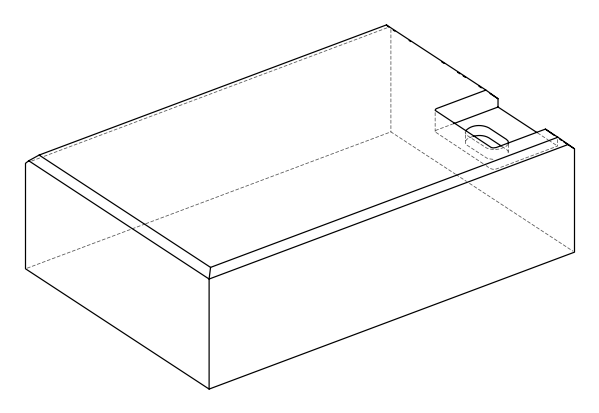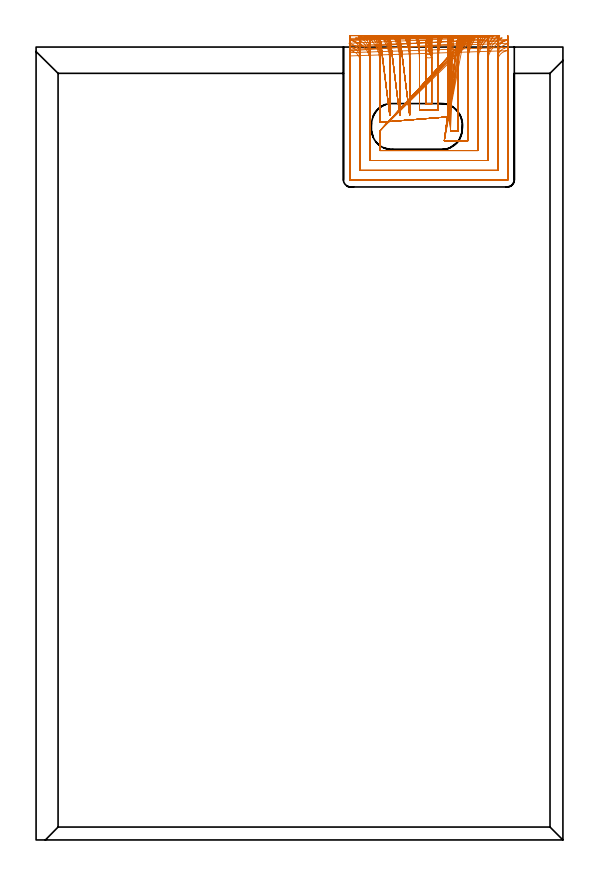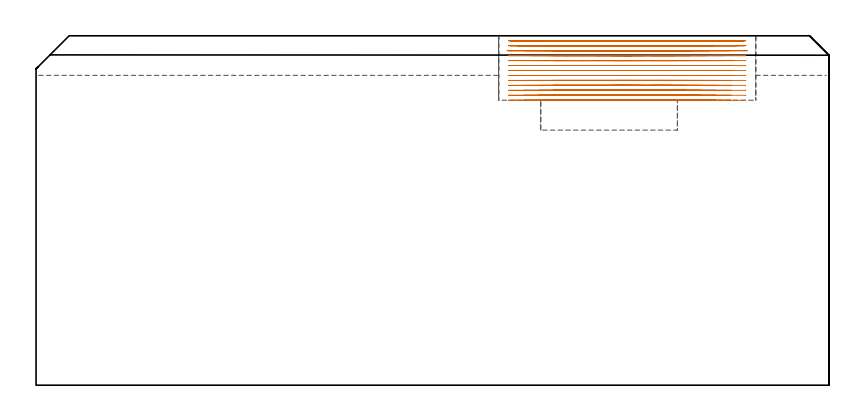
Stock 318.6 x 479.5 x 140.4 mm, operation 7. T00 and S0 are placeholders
(PLAN: 7 operations, 2 tool changes, 111.6 min)
(1 AREA_MILL | FG_CHAMFER_SURFACE | UGT0205_001 | 8.95 min | 24449 mm3)
(2 AREA_MILL_1 | FG_CHAMFER_SURFACE_1 | UGT0205_001 | 7.56 min | 9638 mm3)
(3 AREA_MILL_2 | FG_CHAMFER_SURFACE_2 | UGT0205_001 | 19 min | 41107 mm3)
(4 AREA_MILL_3 | FG_CHAMFER_SURFACE_3 | UGT0205_001 | 11.36 min | 14330 mm3)
(5 AREA_MILL_4 | FG_CHAMFER_SURFACE_4 | UGT0205_001 | 1.6 min | 4338 mm3)
(6 MILL_RECTANGULAR_POCKET | POCKET_RECTANGULAR_STRAIGHT | UGT0201_104 | Follow Part, ap 5, ae 75% | 2.29 min | 52764 mm3)
(7 MILL_SLOT | SLOT_PARTIAL_RECTANGULAR | NXT0201_009 | Follow Part, ap 2, ae 75% | 60.86 min | 188246 mm3)
(TOOL UGT0205_001 | Chamfer Mill 20 x 3 x 45 deg. | D20 FL50 Z2)
(TOOL UGT0201_104 | End Mill 20 mm | D20 FL22 Z2)
(TOOL NXT0201_009 | ENDMILL 8mm [2P460-0800-NA 1630] | D8 FL26 Z6)
(OP 7 MILL_SLOT)
G17 G21 G94 G90
T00 M6
G54
G17 G0 G90 X235.506 Y486.399 S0 M3
G43 Z150.4 H1
Z138.408
G94 G1 X236.279 Y483.5 F250.
G2 X237.55 Y476.919 R48. F500.
G1 X239.251 Y473.299
G3 X239.2 Y471.133 R46.
G1 Y444.9
X235.9
Y471.133
G3 X235.849 Y473.299 R46.
X239.251 Y473.299 R4.
G1 X237.55 Y476.919
G2 X238.82 Y483.5 R48.
G1 X239.593 Y486.399 F250.
X229.155 Y486.367
X230.038 Y483.5
G2 X231.9 Y471.133 R42. F500.
G1 Y441.3
X243.2
Y471.133
G2 X245.062 Y483.5 R42.
G1 X245.945 Y486.367 F250.
X222.678 Y486.317
X223.709 Y483.5
G2 X225.9 Y471.133 R36. F500.
G1 Y441.3
Y438.3 F250.
G0 Z150.4
X215.995 Y486.233
Z138.408
G1 X217.232 Y483.5
G2 X219.9 Y471.133 R30. F500.
G1 Y441.3
Y438.3 F250.
G0 Z150.4
X208.922 Y486.071
Z138.408
G1 X210.468 Y483.5
G2 X213.9 Y471.133 R24. F500.
G1 Y441.169
Y438.169 F250.
G0 Z150.4
X200.917 Y485.68
Z138.408
G1 X202.979 Y483.5
G2 X207.9 Y471.133 R18. F500.
G1 Y436.966
Y433.966 F250.
X249.2 Y437.289 F500.
Y440.289 F250.
Y471.133 F500.
G2 X251.391 Y483.5 R36.
G1 X252.421 Y486.317 F250.
X250.622 Y428.9 F500.
X253.622 F250.
X255.2 F500.
Y471.133
G2 X257.867 Y483.5 R30.
G1 X259.104 Y486.233 F250.
X246.871 Y422.9 F500.
X249.871 F250.
X261.2 F500.
Y471.133
G2 X264.631 Y483.5 R24.
G1 X266.177 Y486.071 F250.
X207.9 Y428.832 F500.
Y425.832 F250.
Y416.9 F500.
X267.2
Y471.133
G2 X272.121 Y483.5 R18.
G1 X274.182 Y485.68 F250.
X190.519 Y483.487 F500.
X193.39 Y482.614 F250.
G2 X201.9 Y471.133 R12. F500.
G1 Y410.9
X273.2
Y471.133
G2 X281.71 Y482.615 R12.
G1 X284.58 Y483.487 F250.
X190.486 Y477.29 F500.
X191.9 Y476.79 F250.
G2 X195.9 Y471.133 R6. F500.
G1 Y404.9
X279.2
Y471.133
G2 X283.2 Y476.79 R6.
G1 X284.614 Y477.29 F250.
X189.9 Y474.133 F500.
Y471.133 F250.
Y399.1 F500.
G3 X190.1 Y398.9 R0.2
G1 X285.
G3 X285.2 Y399.1 R0.2
G1 Y471.133
Y474.133 F250.
G0 Z150.4
X236.117 Y486.429
Z136.415
G1 X236.765 Y483.5
G2 X237.55 Y478.911 R48. F500.
G1 X239.251 Y475.291
G3 X239.2 Y473.126 R46.
G1 Y444.9
X235.9
Y473.125
G3 X235.849 Y475.291 R46.
X239.251 Y475.291 R4.
G1 X237.55 Y478.911
G2 X238.335 Y483.5 R48.
G1 X238.983 Y486.429 F250.
X229.857 Y486.407
X230.598 Y483.5
G2 X231.9 Y473.125 R42. F500.
G1 Y441.3
X243.2
Y473.126
G2 X244.501 Y483.5 R42.
G1 X245.243 Y486.407 F250.
X223.508 Y486.373
X224.373 Y483.5
G2 X225.9 Y473.125 R36. F500.
G1 Y441.3
Y438.3 F250.
G0 Z150.4
X217.011 Y486.315
Z136.415
G1 X218.049 Y483.5
G2 X219.9 Y473.125 R30. F500.
G1 Y441.3
Y438.3 F250.
G0 Z150.4
X210.245 Y486.205
Z136.415
G1 X211.542 Y483.5
G2 X213.9 Y473.125 R24. F500.
G1 Y441.169
Y438.169 F250.
G0 Z150.4
X202.88 Y485.952
Z136.415
G1 X204.609 Y483.5
G2 X207.9 Y473.125 R18. F500.
G1 Y436.966
Y433.966 F250.
X249.2 Y437.289 F500.
Y440.289 F250.
Y473.126 F500.
G2 X250.727 Y483.5 R36.
G1 X251.592 Y486.373 F250.
X250.622 Y428.9 F500.
X253.622 F250.
X255.2 F500.
Y473.126
G2 X257.051 Y483.5 R30.
G1 X258.088 Y486.315 F250.
X246.87 Y422.9 F500.
X249.87 F250.
X261.2 F500.
Y473.126
G2 X263.558 Y483.5 R24.
G1 X264.855 Y486.205 F250.
X207.9 Y428.832 F500.
Y425.832 F250.
Y416.9 F500.
X267.2
Y473.126
G2 X270.49 Y483.5 R18.
G1 X272.22 Y485.952 F250.
X193.336 Y485.007
X195.93 Y483.5
G2 X201.9 Y473.125 R12. F500.
G1 Y410.9
X273.2
Y473.126
G2 X279.169 Y483.5 R12.
G1 X281.763 Y485.008 F250.
X190.486 Y479.282 F500.
X191.9 Y478.782 F250.
G2 X195.9 Y473.125 R6. F500.
G1 Y404.9
X279.2
Y473.126
G2 X283.2 Y478.782 R6.
G1 X284.614 Y479.282 F250.
X189.9 Y476.125 F500.
Y473.125 F250.
Y399.1 F500.
G3 X190.1 Y398.9 R0.2
G1 X285.
G3 X285.2 Y399.1 R0.2
G1 Y473.126
Y476.126 F250.
G0 Z150.4
X236.638 Y486.454
Z134.423
G1 X237.162 Y483.5
G2 X237.55 Y480.903 R48. F500.
G1 X239.251 Y477.283
G3 X239.2 Y475.118 R46.
G1 Y444.9
X235.9
Y475.117
G3 X235.849 Y477.283 R46.
X239.251 Y477.283 R4.
G1 X237.55 Y480.903
G2 X237.938 Y483.5 R48.
G1 X238.461 Y486.454 F250.
X230.456 Y486.44
X231.055 Y483.5
G2 X231.9 Y475.117 R42. F500.
G1 Y441.3
X243.2
Y475.118
G2 X244.045 Y483.5 R42.
G1 X244.644 Y486.44 F250.
X224.212 Y486.418
X224.91 Y483.5
G2 X225.9 Y475.117 R36. F500.
G1 Y441.3
Y438.3 F250.
G0 Z150.4
X217.867 Y486.38
Z134.423
G1 X218.705 Y483.5
G2 X219.9 Y475.117 R30. F500.
G1 Y441.3
Y438.3 F250.
G0 Z150.4
X211.34 Y486.311
Z134.423
G1 X212.388 Y483.5
G2 X213.9 Y475.117 R24. F500.
G1 Y441.169
Y438.169 F250.
G0 Z150.4
X204.432 Y486.155
Z134.423
G1 X205.829 Y483.5
G2 X207.9 Y475.117 R18. F500.
G1 Y436.966
Y433.966 F250.
X249.2 Y437.29 F500.
Y440.29 F250.
Y475.118 F500.
G2 X250.189 Y483.5 R36.
G1 X250.888 Y486.418 F250.
X250.622 Y428.9 F500.
X253.622 F250.
X255.2 F500.
Y475.118
G2 X256.395 Y483.5 R30.
G1 X257.233 Y486.381 F250.
X246.87 Y422.9 F500.
X249.87 F250.
X261.2 F500.
Y475.118
G2 X262.711 Y483.5 R24.
G1 X263.759 Y486.311 F250.
X207.9 Y428.831 F500.
Y425.831 F250.
Y416.9 F500.
X267.2
Y475.118
G2 X269.271 Y483.5 R18.
G1 X270.668 Y486.155 F250.
X196.391 Y485.647
X198.486 Y483.5
G2 X201.9 Y475.117 R12. F500.
G1 Y410.9
X273.2
Y475.118
G2 X276.613 Y483.5 R12.
G1 X278.709 Y485.647 F250.
X189.292 Y481.798 F500.
X192.086 Y480.705 F250.
G2 X195.9 Y475.117 R6. F500.
G1 Y404.9
X279.2
Y475.118
G2 X283.014 Y480.705 R6.
G1 X285.808 Y481.798 F250.
X189.9 Y478.117 F500.
Y475.117 F250.
Y399.1 F500.
G3 X190.1 Y398.9 R0.2
G1 X285.
G3 X285.2 Y399.1 R0.2
G1 Y475.118
Y478.118 F250.
G0 Z150.4
X237.12 Y486.475
Z132.431
G1 X237.504 Y483.5
G2 X237.551 Y483.132 R48. F500.
G1 X239.251 Y479.511
G3 X239.2 Y477.341 R46.
G1 Y444.9
X235.9
Y477.35
G3 X235.849 Y479.511 R46.
X239.251 Y479.511 R4.
G1 X237.551 Y483.132
G2 X237.597 Y483.5 R48.
G1 X237.982 Y486.475 F250.
X231.008 Y486.468
X231.447 Y483.5
G2 X231.9 Y477.35 R42. F500.
G1 Y441.3
X243.2
Y477.341
G2 X243.654 Y483.5 R42.
G1 X244.094 Y486.468 F250.
X224.858 Y486.456
X225.371 Y483.5
G2 X225.9 Y477.35 R36. F500.
G1 Y441.3
Y438.3 F250.
G0 Z150.4
X218.648 Y486.436
Z132.431
G1 X219.263 Y483.5
G2 X219.9 Y477.35 R30. F500.
G1 Y441.3
Y438.3 F250.
G0 Z150.4
X212.33 Y486.4
Z132.431
G1 X213.099 Y483.5
G2 X213.9 Y477.35 R24. F500.
G1 Y441.169
Y438.169 F250.
G0 Z150.4
X205.792 Y486.319
Z132.431
G1 X206.817 Y483.5
G2 X207.9 Y477.35 R18. F500.
G1 Y436.966
Y433.966 F250.
X249.2 Y437.29 F500.
Y440.29 F250.
Y477.341 F500.
G2 X249.731 Y483.5 R36.
G1 X250.244 Y486.456 F250.
X250.622 Y428.9 F500.
X253.622 F250.
X255.2 F500.
Y477.341
G2 X255.839 Y483.5 R30.
G1 X256.455 Y486.436 F250.
X246.87 Y422.9 F500.
X249.87 F250.
X261.2 F500.
Y477.341
G2 X262.004 Y483.5 R24.
G1 X262.773 Y486.4 F250.
X207.9 Y428.83 F500.
Y425.83 F250.
Y416.9 F500.
X267.2
Y477.341
G2 X268.286 Y483.5 R18.
G1 X269.313 Y486.319 F250.
X198.667 Y486.076
X200.204 Y483.5
G2 X201.9 Y477.35 R12. F500.
G1 Y410.9
X273.2
Y477.341
G2 X274.901 Y483.5 R12.
G1 X276.441 Y486.075 F250.
X190.104 Y484.055
X192.745 Y482.632
G2 X195.9 Y477.35 R6. F500.
G1 Y404.9
X279.2
Y477.341
G2 X282.36 Y482.627 R6.
G1 X285.003 Y484.047 F250.
X189.9 Y480.35 F500.
Y477.35 F250.
Y399.1 F500.
G3 X190.1 Y398.9 R0.2
G1 X285.
G3 X285.2 Y399.1 R0.2
G1 Y477.341
Y480.341 F250.
G0 Z150.4
X239.349 Y486.498
Z130.438
G1 X239.234 Y483.5
G3 X239.2 Y481.732 R46. F500.
G1 Y444.9
X235.9
Y481.736
G3 X235.866 Y483.5 R46.
G1 X231.863
G2 X231.9 Y481.736 R42.
G1 Y441.3
X243.2
Y481.732
G2 X243.237 Y483.5 R42.
G1 X243.363 Y486.497 F250.
X225.71 Y486.496
X225.857 Y483.5
G2 X225.9 Y481.736 R36. F500.
G1 Y441.3
Y438.3 F250.
X219.672 Y486.495 F500.
X219.848 Y483.5 F250.
G2 X219.9 Y481.736 R30. F500.
G1 Y441.3
Y438.3 F250.
X213.615 Y486.492 F500.
X213.835 Y483.5 F250.
G2 X213.9 Y481.736 R24. F500.
G1 Y441.169
Y438.169 F250.
X207.519 Y486.486 F500.
X207.813 Y483.5 F250.
G2 X207.9 Y481.736 R18. F500.
G1 Y436.966
Y433.966 F250.
X249.2 Y437.29 F500.
Y440.29 F250.
Y481.732 F500.
G2 X249.243 Y483.5 R36.
G1 X249.391 Y486.496 F250.
X250.622 Y428.9 F500.
X253.622 F250.
X255.2 F500.
Y481.732
G2 X255.252 Y483.5 R30.
G1 X255.429 Y486.495 F250.
X246.87 Y422.9 F500.
X249.87 F250.
X261.2 F500.
Y481.732
G2 X261.265 Y483.5 R24.
G1 X261.486 Y486.492 F250.
X207.9 Y428.83 F500.
Y425.83 F250.
Y416.9 F500.
X267.2
Y481.732
G2 X267.287 Y483.5 R18.
G1 X267.582 Y486.485 F250.
X201.329 Y486.467
X201.77 Y483.5
G2 X201.9 Y481.736 R12. F500.
G1 Y410.9
X273.2
Y481.732
G2 X273.331 Y483.5 R12.
G1 X273.773 Y486.467 F250.
X194.753 Y486.367
X195.635 Y483.5
G2 X195.9 Y481.736 R6. F500.
G1 Y404.9
X279.2
Y481.732
G2 X279.466 Y483.5 R6.
G1 X280.35 Y486.367 F250.
X189.9 Y484.736
Y481.736
Y399.1 F500.
G3 X190.1 Y398.9 R0.2
G1 X285.
G3 X285.2 Y399.1 R0.2
G1 Y481.732
Y484.732 F250.
G0 X239.214 Y486.5 Z128.446
G1 X239.2 Y483.5
Y483.289 F500.
Y444.9
X235.9
Y483.29
G3 X235.9 Y483.5 R46.
G1 X231.899
X231.9 Y483.29
Y441.3
X243.2
Y483.289
X243.201 Y483.5
X243.216 Y486.5 F250.
X225.882
X225.899 Y483.5
X225.9 Y483.29 F500.
Y441.3
Y438.3 F250.
X219.878 Y486.5 F500.
X219.899 Y483.5 F250.
X219.9 Y483.29 F500.
Y441.3
Y438.3 F250.
X213.873 Y486.5 F500.
X213.899 Y483.5 F250.
X213.9 Y483.29 F500.
Y441.169
Y438.169 F250.
X207.864 Y486.5 F500.
X207.899 Y483.5 F250.
G2 X207.9 Y483.29 R18. F500.
G1 Y436.966
Y433.966 F250.
X249.2 Y437.29 F500.
Y440.29 F250.
Y483.289 F500.
X249.201 Y483.5
X249.218 Y486.5 F250.
X250.622 Y428.9 F500.
X253.622 F250.
X255.2 F500.
Y483.289
X255.201 Y483.5
X255.222 Y486.5 F250.
X246.87 Y422.9 F500.
X249.87 F250.
X261.2 F500.
Y483.289
X261.201 Y483.5
X261.227 Y486.5 F250.
X207.9 Y428.83 F500.
Y425.83 F250.
Y416.9 F500.
X267.2
Y483.289
G2 X267.201 Y483.5 R18.
G1 X267.236 Y486.5 F250.
X201.846
X201.898 Y483.5
G2 X201.9 Y483.29 R12. F500.
G1 Y410.9
X273.2
Y483.289
G2 X273.202 Y483.5 R12.
G1 X273.255 Y486.5 F250.
X195.791 Y486.498
X195.896 Y483.5
G2 X195.9 Y483.29 R6. F500.
G1 Y404.9
X279.2
Y483.289
G2 X279.204 Y483.5 R6.
G1 X279.309 Y486.498 F250.
X189.9 Y486.29
Y483.29
Y399.1 F500.
G3 X190.1 Y398.9 R0.2
G1 X285.
G3 X285.2 Y399.1 R0.2
G1 Y483.289
Y486.289 F250.
G0 X239.2 Y486.5 Z126.454
G1 Y483.5
Y444.9 F500.
X235.9
Y483.5
X231.9
Y441.3
X243.2
Y483.5
Y486.5 F250.
X225.9
Y483.5
Y441.3 F500.
Y438.3 F250.
X219.9 Y486.5 F500.
Y483.5 F250.
Y441.3 F500.
Y438.3 F250.
X213.9 Y486.5 F500.
Y483.5 F250.
Y441.169 F500.
Y438.169 F250.
X207.9 Y486.5 F500.
Y483.5 F250.
Y436.966 F500.
Y433.966 F250.
X249.2 Y437.29 F500.
Y440.29 F250.
Y483.5 F500.
Y486.5 F250.
X250.622 Y428.9 F500.
X253.622 F250.
X255.2 F500.
Y483.5
Y486.5 F250.
X246.87 Y422.9 F500.
X249.87 F250.
X261.2 F500.
Y483.5
Y486.5 F250.
X207.9 Y428.83 F500.
Y425.83 F250.
Y416.9 F500.
X267.2
Y483.5
Y486.5 F250.
X201.9
Y483.5
Y410.9 F500.
X273.2
Y483.5
Y486.5 F250.
X195.9
Y483.5
Y404.9 F500.
X279.2
Y483.5
Y486.5 F250.
X189.9
Y483.5
Y399.1 F500.
G3 X190.1 Y398.9 R0.2
G1 X285.
G3 X285.2 Y399.1 R0.2
G1 Y483.5
Y486.5 F250.
G0 X239.2 Z124.462
G1 Y483.5
Y444.9 F500.
X235.9
Y483.5
X231.9
Y441.3
X243.2
Y483.5
Y486.5 F250.
X225.9
Y483.5
Y441.3 F500.
Y438.3 F250.
X219.9 Y486.5 F500.
Y483.5 F250.
Y441.3 F500.
Y438.3 F250.
X213.9 Y486.5 F500.
Y483.5 F250.
Y441.169 F500.
Y438.169 F250.
X207.9 Y486.5 F500.
Y483.5 F250.
Y436.966 F500.
Y433.966 F250.
X249.2 Y437.29 F500.
Y440.29 F250.
Y483.5 F500.
Y486.5 F250.
X250.622 Y428.9 F500.
X253.622 F250.
X255.2 F500.
Y483.5
Y486.5 F250.
X246.87 Y422.9 F500.
X249.87 F250.
X261.2 F500.
Y483.5
Y486.5 F250.
X207.9 Y428.833 F500.
Y425.833 F250.
Y416.9 F500.
X267.2
Y483.5
Y486.5 F250.
X201.9
Y483.5
Y410.9 F500.
X273.2
Y483.5
Y486.5 F250.
X195.9
Y483.5
Y404.9 F500.
X279.2
Y483.5
Y486.5 F250.
X189.9
Y483.5
Y399.1 F500.
G3 X190.1 Y398.9 R0.2
G1 X285.
G3 X285.2 Y399.1 R0.2
G1 Y483.5
Y486.5 F250.
G0 X239.2 Z122.469
G1 Y483.5
Y444.9 F500.
X235.9
Y483.5
X231.9
Y441.3
X243.2
Y483.5
Y486.5 F250.
X225.9
Y483.5
Y441.3 F500.
Y438.3 F250.
X219.9 Y486.5 F500.
Y483.5 F250.
Y441.3 F500.
Y438.3 F250.
X213.9 Y486.5 F500.
Y483.5 F250.
Y441.169 F500.
Y438.169 F250.
X207.9 Y486.5 F500.
Y483.5 F250.
Y436.965 F500.
Y433.965 F250.
X249.2 Y437.29 F500.
Y440.29 F250.
Y483.5 F500.
Y486.5 F250.
X250.622 Y428.9 F500.
X253.622 F250.
X255.2 F500.
Y483.5
Y486.5 F250.
X246.87 Y422.9 F500.
X249.87 F250.
X261.2 F500.
Y483.5
Y486.5 F250.
X207.9 Y428.833 F500.
Y425.833 F250.
Y416.9 F500.
X267.2
Y483.5
Y486.5 F250.
X201.9
Y483.5
Y410.9 F500.
X273.2
Y483.5
Y486.5 F250.
X195.9
Y483.5
Y404.9 F500.
X279.2
Y483.5
Y486.5 F250.
X189.9
Y483.5
Y399.1 F500.
G3 X190.1 Y398.9 R0.2
G1 X285.
G3 X285.2 Y399.1 R0.2
G1 Y483.5
Y486.5 F250.
G0 X239.2 Z120.477
G1 Y483.5
Y444.9 F500.
X235.9
Y483.5
X231.9
Y441.3
X243.2
Y483.5
Y486.5 F250.
X225.9
Y483.5
Y441.3 F500.
Y438.3 F250.
X219.9 Y486.5 F500.
Y483.5 F250.
Y441.3 F500.
Y438.3 F250.
X213.9 Y486.5 F500.
Y483.5 F250.
Y441.169 F500.
Y438.169 F250.
X207.9 Y486.5 F500.
Y483.5 F250.
Y436.965 F500.
Y433.965 F250.
X249.2 Y437.29 F500.
Y440.29 F250.
Y483.5 F500.
Y486.5 F250.
X250.621 Y428.9 F500.
X253.621 F250.
X255.2 F500.
Y483.5
Y486.5 F250.
X246.87 Y422.9 F500.
X249.87 F250.
X261.2 F500.
Y483.5
Y486.5 F250.
X207.9 Y428.831 F500.
Y425.831 F250.
Y416.9 F500.
X267.2
Y483.5
Y486.5 F250.
X201.9
Y483.5
Y410.9 F500.
X273.2
Y483.5
Y486.5 F250.
X195.9
Y483.5
Y404.9 F500.
X279.2
Y483.5
Y486.5 F250.
X189.9
Y483.5
Y399.1 F500.
G3 X190.1 Y398.9 R0.2
G1 X285.
G3 X285.2 Y399.1 R0.2
G1 Y483.5
Y486.5 F250.
G0 X239.2 Z118.485
G1 Y483.5
Y444.9 F500.
X235.9
Y483.5
X231.9
Y441.3
X243.2
Y483.5
Y486.5 F250.
X225.9
Y483.5
Y441.3 F500.
Y438.3 F250.
X219.9 Y486.5 F500.
Y483.5 F250.
Y441.3 F500.
Y438.3 F250.
X213.9 Y486.5 F500.
Y483.5 F250.
Y441.169 F500.
Y438.169 F250.
X207.9 Y486.5 F500.
Y483.5 F250.
Y436.966 F500.
Y433.966 F250.
X249.2 Y437.29 F500.
Y440.29 F250.
Y483.5 F500.
Y486.5 F250.
X250.621 Y428.9 F500.
X253.621 F250.
X255.2 F500.
Y483.5
Y486.5 F250.
X246.869 Y422.9 F500.
X249.869 F250.
X261.2 F500.
Y483.5
Y486.5 F250.
X207.9 Y428.83 F500.
Y425.83 F250.
Y416.9 F500.
X267.2
Y483.5
Y486.5 F250.
X201.9
Y483.5
Y410.9 F500.
X273.2
Y483.5
Y486.5 F250.
X195.9
Y483.5
Y404.9 F500.
X279.2
Y483.5
Y486.5 F250.
X189.9
Y483.5
Y399.1 F500.
G3 X190.1 Y398.9 R0.2
G1 X285.
G3 X285.2 Y399.1 R0.2
G1 Y483.5
Y486.5 F250.
G0 X239.2 Z116.492
G1 Y483.5
Y444.9 F500.
X235.9
Y483.5
X231.9
Y441.3
X243.2
Y483.5
Y486.5 F250.
X225.9
Y483.5
Y441.3 F500.
Y438.3 F250.
X219.9 Y486.5 F500.
Y483.5 F250.
Y441.3 F500.
Y438.3 F250.
X213.9 Y486.5 F500.
Y483.5 F250.
Y441.169 F500.
Y438.169 F250.
X207.9 Y486.5 F500.
Y483.5 F250.
Y436.966 F500.
Y433.966 F250.
X249.2 Y437.29 F500.
Y440.29 F250.
Y483.5 F500.
Y486.5 F250.
X250.621 Y428.9 F500.
X253.621 F250.
X255.2 F500.
Y483.5
Y486.5 F250.
X246.869 Y422.9 F500.
X249.869 F250.
X261.2 F500.
Y483.5
Y486.5 F250.
X207.9 Y428.83 F500.
Y425.83 F250.
Y416.9 F500.
X267.2
Y483.5
Y486.5 F250.
X201.9
Y483.5
Y410.9 F500.
X273.2
Y483.5
Y486.5 F250.
X195.9
Y483.5
Y404.9 F500.
X279.2
Y483.5
Y486.5 F250.
X189.9
Y483.5
Y399.1 F500.
G3 X190.1 Y398.9 R0.2
G1 X285.
G3 X285.2 Y399.1 R0.2
G1 Y483.5
Y486.5 F250.
G0 X239.2 Z114.5
G1 Y483.5
Y444.9 F500.
X235.9
Y483.5
X231.9
Y441.3
X243.2
Y483.5
Y486.5 F250.
X225.9
Y483.5
Y441.3 F500.
Y438.3 F250.
X219.9 Y486.5 F500.
Y483.5 F250.
Y441.3 F500.
Y438.3 F250.
X213.9 Y486.5 F500.
Y483.5 F250.
Y441.169 F500.
Y438.169 F250.
X207.9 Y486.5 F500.
Y483.5 F250.
Y436.966 F500.
Y433.966 F250.
X249.2 Y437.29 F500.
Y440.29 F250.
Y483.5 F500.
Y486.5 F250.
X250.621 Y428.9 F500.
X253.621 F250.
X255.2 F500.
Y483.5
Y486.5 F250.
X246.869 Y422.9 F500.
X249.869 F250.
X261.2 F500.
Y483.5
Y486.5 F250.
X207.9 Y428.83 F500.
Y425.83 F250.
Y416.9 F500.
X267.2
Y483.5
Y486.5 F250.
X201.9
Y483.5
Y410.9 F500.
X273.2
Y483.5
Y486.5 F250.
X195.9
Y483.5
Y404.9 F500.
X279.2
Y483.5
Y486.5 F250.
X189.9
Y483.5
Y399.1 F500.
G3 X190.1 Y398.9 R0.2
G1 X285.
G3 X285.2 Y399.1 R0.2
G1 Y483.5
Y486.5 F250.
G0 Z150.4
M5
M2
